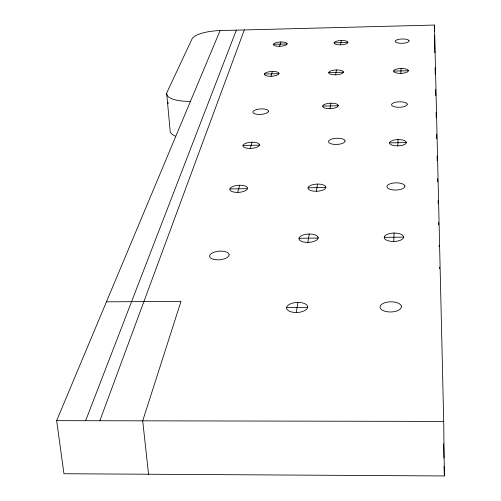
<?xml version="1.0" encoding="UTF-8"?>
<svg xmlns="http://www.w3.org/2000/svg" width="501" height="501" viewBox="0 0 501 501"><rect width="100%" height="100%" fill="white"/><g stroke="black" fill="none" stroke-linecap="round" stroke-linejoin="round"><path stroke-width="0.75" d="M393.73 241.444L394.08 233.103M397.794 145.841L398.057 139.622M400.875 73.334L401.082 68.524M296.248 312.486L297.913 302.441M307.865 242.359L309.242 234.055M316.338 191.25L317.515 184.111M330.021 108.648L330.923 103.219M335.632 74.799L336.428 69.996M340.605 44.789L341.313 40.512M237.649 192.371L239.685 185.264M250.268 148.402L252.041 142.221M270.985 76.252L272.356 71.455M279.583 46.286L280.81 42.015M99.849 420.734L244.3 29.954M85.627 420.708L236.34 30.154M56.644 420.652L220.108 30.574L434.473 25.05L443.698 421.422L444.356 475.95L63.953 473.739L56.644 420.652L443.698 421.422M273.421 44.313L286.985 43.975M334.123 42.81L347.807 42.472M264.497 74.004L278.863 73.678M328.788 72.551L343.285 72.225M393.667 71.086L408.296 70.754M322.776 106.074L338.188 105.767M243.023 145.44L259.305 145.152M389.615 142.86L406.242 142.572M229.953 188.921L247.4 188.67M308.115 187.787L325.756 187.537M299.053 238.282L318.079 238.075M384.286 237.355L403.537 237.142M106.437 301.834L181.011 301.345L142.704 420.821L148.559 474.228M286.641 307.495L307.545 307.363M167.967 102.179L168.111 103.713M166.701 93.449L170.096 130.341A27.599 9.882 -4.6 0 0 175.356 136.097M435.118 67.616L435.275 74.655M435.613 89.516L435.757 95.779M436.127 112.205L436.252 117.679M436.622 134.105L436.728 138.802M437.116 156.011L437.223 160.702M437.63 178.694L437.699 181.825M438.125 200.6L438.193 203.725M438.619 222.5L438.676 224.849M439.133 245.189L439.17 246.749M439.627 267.089L439.665 268.655M443.629 443.88L443.949 457.958M444.143 466.563L444.356 475.95M434.473 25.05L434.555 31.225M434.618 35.853L434.843 52.837M220.108 30.574A25.15 7.609 -4.1 0 0 192.065 38.853L167.052 92.209A27.899 9.344 -4.5 0 0 190.455 101.334M389.621 142.516L389.615 143.33A8.385 3.131 -1.6 0 0 396.855 145.866L399.053 145.81A8.385 3.131 -1.6 0 0 406.248 142.917L406.23 142.102A8.385 3.131 -1.6 0 0 398.984 139.604L396.805 139.654A8.385 3.131 -1.6 0 0 389.621 142.516M384.292 236.885L384.28 237.981A9.713 4.202 -1.3 0 0 392.64 241.463L395.189 241.413A9.713 4.202 -1.3 0 0 403.543 237.612L403.53 236.51A9.713 4.202 -1.3 0 0 395.157 233.078L392.634 233.128A9.713 4.202 -1.3 0 0 384.292 236.885M401.382 306.23L401.288 307.564A10.684 5.091 -1.2 0 1 391.719 311.954L388.914 311.941A10.684 5.091 -1.2 0 1 380.102 307.495L380.228 306.167A10.684 5.091 -1.2 0 1 389.772 301.84L392.546 301.846A10.684 5.091 -1.2 0 1 401.382 306.23M404.852 185.89L404.777 186.835A8.999 3.607 -1.5 0 1 396.748 190.017L394.387 190.029A8.999 3.607 -1.5 0 1 386.941 186.954L387.035 186.009A8.999 3.607 -1.5 0 1 395.051 182.871L397.387 182.852A8.999 3.607 -1.5 0 1 404.852 185.89M407.213 104.058L407.15 104.778A7.853 2.743 -1.7 0 1 400.161 107.252L398.101 107.277A7.853 2.743 -1.7 0 1 391.588 104.991L391.669 104.271A7.853 2.743 -1.7 0 1 398.646 101.828L400.681 101.797A7.853 2.743 -1.7 0 1 407.213 104.058M347.832 42.153L347.782 42.71A6.914 2.142 -2.6 0 1 341.644 44.758L339.835 44.814A6.914 2.142 -2.6 0 1 334.086 43.136L334.148 42.572A6.914 2.142 -2.6 0 1 340.279 40.543L342.077 40.493A6.914 2.142 -2.6 0 1 347.832 42.153M409.035 40.719L408.985 41.282A6.964 2.154 -1.8 0 1 402.798 43.268L400.975 43.299A6.964 2.154 -1.8 0 1 395.189 41.545L395.251 40.982A6.964 2.154 -1.8 0 1 401.433 39.015L403.236 38.984A6.964 2.154 -1.8 0 1 409.035 40.719M343.317 71.862L343.26 72.495A7.327 2.405 -2.6 0 1 336.735 74.768L334.812 74.824A7.327 2.405 -2.6 0 1 328.744 72.914L328.819 72.282A7.327 2.405 -2.6 0 1 335.338 70.027L337.236 69.971A7.327 2.405 -2.6 0 1 343.317 71.862M338.225 105.354L338.156 106.068A7.791 2.724 -2.7 0 1 331.192 108.617L329.151 108.673A7.791 2.724 -2.7 0 1 322.719 106.488L322.813 105.774A7.791 2.724 -2.7 0 1 329.764 103.25L331.781 103.193A7.791 2.724 -2.7 0 1 338.225 105.354M325.813 186.998L325.719 187.931A8.924 3.576 -2.8 0 1 317.678 191.219L315.342 191.269A8.924 3.576 -2.8 0 1 308.04 188.326L308.165 187.393A8.924 3.576 -2.8 0 1 316.187 184.143L318.504 184.092A8.924 3.576 -2.8 0 1 325.813 186.998M318.141 237.449L318.029 238.545A9.625 4.165 -3 0 1 309.317 242.327L306.794 242.378A9.625 4.165 -3 0 1 298.972 238.914L299.116 237.818A9.625 4.165 -3 0 1 307.814 234.08L310.307 234.036A9.625 4.165 -3 0 1 318.141 237.449M307.633 306.606L307.482 307.927A10.59 5.035 -3.3 0 1 297.838 312.461L295.064 312.505A10.59 5.035 -3.3 0 1 286.534 308.253L286.716 306.931A10.59 5.035 -3.3 0 1 296.341 302.466L299.078 302.422A10.59 5.035 -3.3 0 1 307.633 306.606M345.057 140.856L344.907 141.664A8.298 3.087 -2.5 0 1 337.261 144.426L335.088 144.451A8.298 3.087 -2.5 0 1 328.506 141.839L328.675 141.025A8.298 3.087 -2.5 0 1 336.309 138.295L338.457 138.27A8.298 3.087 -2.5 0 1 345.057 140.856M287.054 43.656L286.935 44.213A6.876 2.123 -3.3 0 1 280.616 46.255L278.819 46.311A6.876 2.123 -3.3 0 1 273.346 44.633L273.477 44.075A6.876 2.123 -3.3 0 1 279.79 42.046L281.568 41.996A6.876 2.123 -3.3 0 1 287.054 43.656M278.938 73.321L278.8 73.948A7.29 2.386 -3.5 0 1 272.074 76.221L270.171 76.277A7.29 2.386 -3.5 0 1 264.409 74.367L264.559 73.735A7.29 2.386 -3.5 0 1 271.279 71.486L273.164 71.436A7.29 2.386 -3.5 0 1 278.938 73.321M259.412 144.689L259.23 145.497A8.273 3.075 -3.9 0 1 251.508 148.371L249.348 148.421A8.273 3.075 -3.9 0 1 242.91 145.904L243.11 145.096A8.273 3.075 -3.9 0 1 250.819 142.253L252.955 142.196A8.273 3.075 -3.9 0 1 259.412 144.689M247.525 188.132L247.312 189.071A8.88 3.538 -4.2 0 1 238.977 192.34L236.66 192.39A8.88 3.538 -4.2 0 1 229.815 189.459L230.053 188.526A8.88 3.538 -4.2 0 1 238.376 185.295L240.662 185.238A8.88 3.538 -4.2 0 1 247.525 188.132M229.132 254.865L228.769 256.005A9.807 4.302 -4.7 0 1 219.188 259.8L216.645 259.806A9.807 4.302 -4.7 0 1 209.575 256.03L209.969 254.89A9.807 4.302 -4.7 0 1 219.519 251.145L222.031 251.145A9.807 4.302 -4.7 0 1 229.132 254.865M268.467 111.184L268.235 111.911A7.809 2.743 -3.7 0 1 260.745 114.403L258.716 114.428A7.809 2.743 -3.7 0 1 252.88 112.111L253.137 111.385A7.809 2.743 -3.7 0 1 260.601 108.917L262.612 108.892A7.809 2.743 -3.7 0 1 268.467 111.184M401.896 68.499L399.98 68.556A7.377 2.424 -1.7 0 0 393.667 70.816L393.667 71.449A7.377 2.424 -1.7 0 0 400.048 73.359L401.984 73.303A7.377 2.424 -1.7 0 0 408.302 71.023L408.284 70.391A7.377 2.424 -1.7 0 0 401.896 68.499"/></g></svg>
